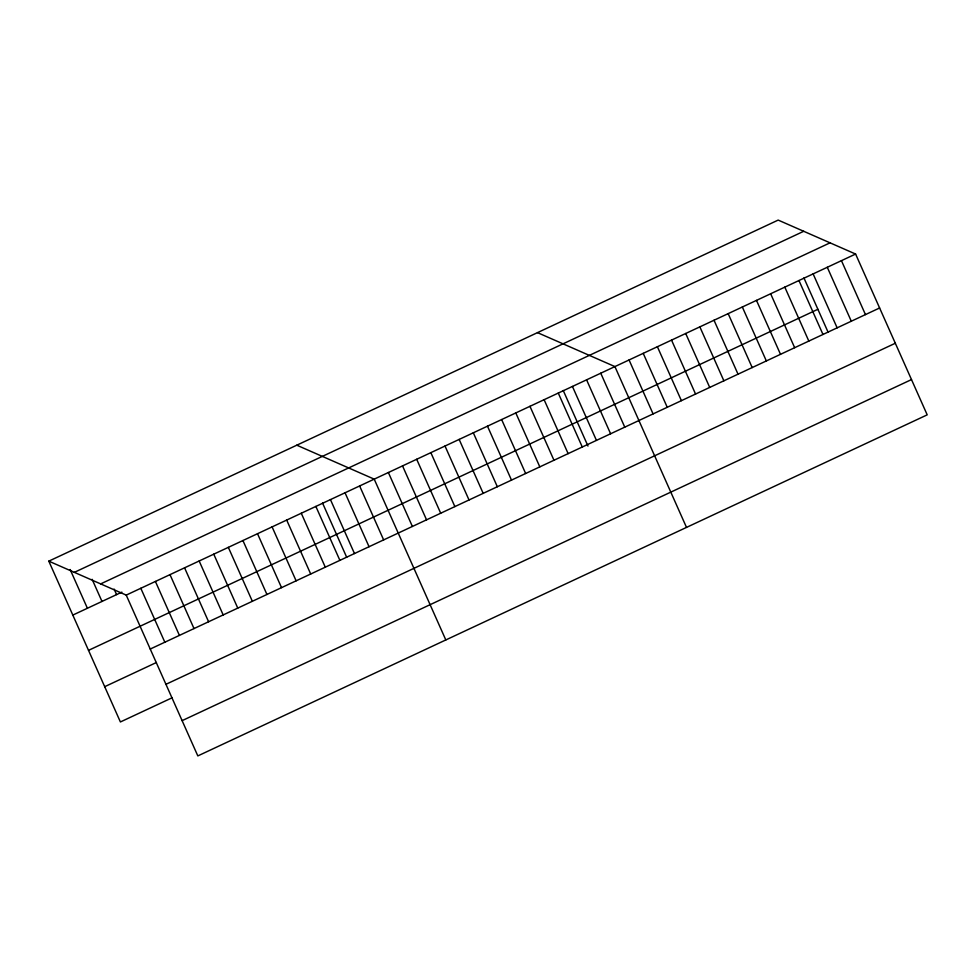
<?xml version="1.0" encoding="UTF-8"?>
<svg xmlns="http://www.w3.org/2000/svg" width="976" height="976" viewBox="0 0 976 976"><rect width="100%" height="100%" fill="white"/><g stroke="black" fill="none" stroke-linecap="round" stroke-linejoin="round"><path stroke-width="1.46" d="M48.8 561.151L778.177 220.088L855.598 254.041L927.2 414.849L197.823 755.912L126.221 595.104L48.8 561.151L120.402 721.959L172.118 697.779M74.347 572.351L803.724 231.288M100.674 583.892L830.051 242.829M72.81 615.087L121.878 592.139M126.221 595.104L855.598 254.041M88.523 650.358L817.888 309.294M150.243 649.04L879.62 307.977M104.7 686.689L156.416 662.509M165.944 684.31L895.321 343.247M182.122 720.642L911.499 379.579M537.483 332.633L614.904 366.586L686.506 527.406M296.789 445.19L374.211 479.143L445.812 639.951M841.446 260.653L865.456 314.601M827.282 267.278L851.292 321.214M813.13 273.902L837.14 327.838M803.931 277.94L828.075 332.169M798.966 280.527L822.975 334.463M784.814 287.139L808.823 341.075M770.65 293.764L794.659 347.7M756.485 300.388L780.507 354.325M742.333 307.001L766.343 360.937M728.169 313.625L752.191 367.562M714.017 320.25L738.027 374.186M699.853 326.862L723.875 380.799M685.701 333.487L709.711 387.423M671.537 340.112L695.559 394.048M657.385 346.724L681.394 400.66M643.221 353.349L667.242 407.285M629.069 359.973L653.078 413.909M600.752 373.21L624.762 427.146M586.588 379.835L610.61 433.771M572.436 386.447L596.446 440.383M563.237 390.485L587.979 446.069M558.272 393.072L582.282 447.008M544.12 399.696L568.13 453.633M529.956 406.309L553.965 460.245M515.804 412.933L539.813 466.87M501.64 419.558L525.649 473.494M487.475 426.17L511.497 480.107M473.323 432.795L497.333 486.731M459.159 439.42L483.181 493.356M445.007 446.032L469.017 499.968M430.843 452.657L454.865 506.593M416.691 459.281L440.701 513.217M402.527 465.894L426.549 519.83M388.375 472.518L412.384 526.454M359.632 485.963L383.641 539.899M345.04 492.782L369.05 546.719M330.449 499.602L354.471 553.538M322.544 503.043L346.687 557.272M315.858 506.422L339.88 560.358M301.279 513.242L325.289 567.178M286.688 520.062L310.697 573.998M272.097 526.894L296.118 580.83M257.518 533.713L281.527 587.65M242.926 540.533L266.936 594.469M228.335 547.353L252.357 601.289M213.756 554.173L237.766 608.109M199.165 560.993L223.175 614.929M184.574 567.812L208.596 621.749M169.995 574.632L194.004 628.568M155.404 581.452L179.413 635.388M140.812 588.284L164.834 642.22M114.119 589.089L116.571 594.616M92.134 579.317L101.992 601.436M70.162 569.533L87.401 608.255"/></g></svg>
